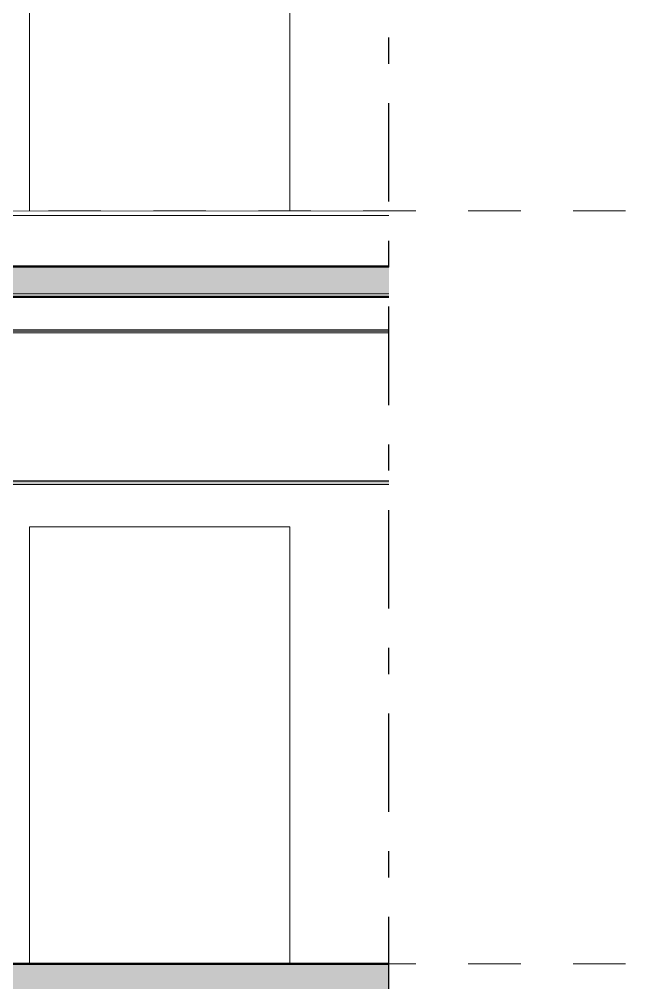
# Model space of a CAD drawing. Header units: millimetres. Extents: x -48147 to 1468943, y -496296 to 18123.
# Drawn here: x 1423319 to 1426727, y -491396 to -486216 of the extents above; entities that cross this region are included whole.
import ezdxf
from ezdxf.enums import TextEntityAlignment as Align

# ---------------------------------------------------------------- set-up
doc = ezdxf.new("R2010")
doc.units = ezdxf.units.MM
doc.header["$MEASUREMENT"] = 0
for name, pattern in [('Dashed', [2822.222233, 1411.111116, -1411.111116]), ('Double Dashed', [1093.611073, 529.166651, -211.666656, 141.111112, -211.666656]), ('Wipeout_Contour', [1000, 0, -1000])]:
    doc.linetypes.add(name, pattern=pattern)
for name, color, linetype, lineweight, true_color in [('0_Pen_No__105', 7, 'Continuous', 15, 0xa6a6a6), ('A-230-M_FLOOR.IFC Import_Pen_No__109', 7, 'Continuous', 15, 0xa6a6a6), ('A-230-M_FLOOR.IFC Import_Pen_No__29', 7, 'Continuous', 50, 0x2a2a2a), ('New_A-15-MG_Structural_Grid_Phase_2_Pen_No__222', 7, 'Continuous', 13, 0x65af33), ('New_A-20-M_Ceiling_Pen_No__107', 7, 'Continuous', 15, 0xa6a6a6), ('New_A-20-M_Ceiling_Pen_No__29', 7, 'Continuous', 50, 0x2a2a2a), ('New_A-25-M_Wall_Int_Pen_No__107', 7, 'Continuous', 15, 0xa6a6a6), ('New_ArchiCAD Doors_Pen_No__43', 7, 'Continuous', 30, 0x444444), ('New_ArchiCAD Doors_Pen_No__63', 7, 'Continuous', 20, 0x606060)]:
    doc.layers.add(name, color=color, linetype=linetype, lineweight=lineweight, true_color=true_color)
for name, color, linetype in [('A-230-M_FLOOR.IFC Import', 7, 'Continuous'), ('A-25-M_Wall_Int', 7, 'Continuous'), ('A-95-P_Drawing', 7, 'Continuous'), ('New_A-15-MG_Structural_Grid_Phase_2', 7, 'Continuous'), ('New_A-20-M_Ceiling', 7, 'Continuous'), ('New_A-20-M_Floor_Slab', 7, 'Continuous'), ('New_A-25-M_Wall_Int', 7, 'Continuous'), ('New_A-80-M_Lift', 7, 'Continuous'), ('New_ArchiCAD Doors', 7, 'Continuous'), ('S-280-M_STRUCT_FRAME.IFC Import', 7, 'Continuous')]:
    doc.layers.add(name, color=color, linetype=linetype)
for name, color, linetype, lineweight in [('A-95-P_Drawing_Pen_No__194', 7, 'Continuous', 25), ('New_A-20-M_Floor_Slab_Pen_No__4', 7, 'Continuous', 20), ('New_A-25-M_Wall_Int_Pen_No__1', 7, 'Continuous', 13), ('New_A-25-M_Wall_Int_Pen_No__87', 8, 'Continuous', 20), ('New_A-80-M_Lift_Pen_No__87', 8, 'Continuous', 20), ('New_ArchiCAD Doors_Pen_No__87', 8, 'Continuous', 20), ('S-280-M_STRUCT_FRAME.IFC Import_Pen_No__1', 7, 'Continuous', 13), ('S-280-M_STRUCT_FRAME.IFC Import_Pen_No__160', 5, 'Continuous', 200), ('S-280-M_STRUCT_FRAME.IFC Import_Pen_No__90', 8, 'Continuous', 20)]:
    doc.layers.add(name, color=color, linetype=linetype, lineweight=lineweight)
doc.styles.add('GENERATED_STYLE_2', font='')
doc.styles.get('GENERATED_STYLE_2').set_extended_font_data('Swis721 BT')
pattern_1 = [(0, (1411454.5, -491295.5), (0, 779.423), [48.75, -401.25]), (0, (1411679.5, -490905.8), (0, 779.423), [48.75, -401.25]), (60, (1411454.5, -491295.5), (-675, 389.71), [48.75, -401.25]), (60, (1411904.5, -491295.5), (-675, 389.71), [48.75, -401.25]), (120, (1411503.2, -491295.5), (675, 389.71), [48.75, -401.25]), (120, (1411953.2, -491295.5), (675, 389.71), [48.75, -401.25]), (0, (1411454.48, -491220.52), (0, 150), [0, -150, 0, -225]), (45, (1411529.48, -491220.52), (-106.066, 106.066), [0, -112.5, 0, -187.5])]

# ---------------------------------------------------------------- blocks, each defined once
blk = doc.blocks.new('Section Elem_48_1', base_point=(1411454.5, -491295.5))
at = {"color": 254, "linetype": 'Wipeout_Contour', "lineweight": 0, "ltscale": 6029705.829177679}
blk.add_wipeout([(1421181.9, -487245.5), (1421181.9, -487270.5), (1431824.4, -487270.5), (1431824.4, -487245.5)], dxfattribs=at).dxf.layer = 'New_A-20-M_Floor_Slab'
at = {"color": 254, "linetype": 'Wipeout_Contour', "lineweight": 0, "ltscale": 6029899.823401556}
blk.add_wipeout([(1421181.9, -487270.5), (1421181.9, -487545.5), (1431824.4, -487545.5), (1431824.4, -487270.5)], dxfattribs=at).dxf.layer = 'New_A-20-M_Floor_Slab'
at = {"layer": 'New_A-20-M_Floor_Slab_Pen_No__4', "linetype": 'Continuous'}
for p, q in [((1426966.9, -487245.5), (1421181.9, -487245.5)), ((1431824.4, -487270.5), (1421181.9, -487270.5))]:
    blk.add_line(p, q, dxfattribs=at)
blk = doc.blocks.new('Section Elem_112_1', base_point=(1411454.5, -491295.5))
at = {"color": 254, "linetype": 'Wipeout_Contour', "lineweight": 0, "ltscale": 10548455.41241784}
blk.add_wipeout([(1425644.6, -484670.5), (1425644.6, -487245.5), (1426950.9, -487245.5), (1426950.9, -484853.5), (1426950.9, -484787.5), (1426966.9, -484787.5), (1426966.9, -484670.5)], dxfattribs=at).dxf.layer = 'New_A-25-M_Wall_Int'
at = {"layer": 'New_A-25-M_Wall_Int_Pen_No__87', "linetype": 'Continuous'}
blk.add_line((1425644.6, -484670.5), (1425644.6, -487245.5), dxfattribs=at)
blk = doc.blocks.new('Section Elem_198_1', base_point=(1411454.5, -491295.5))
at = {"color": 254, "linetype": 'Wipeout_Contour', "lineweight": 0, "ltscale": 6018975.751144398}
blk.add_wipeout([(1423374.6, -484895.5), (1423374.6, -487245.5), (1424774.6, -487245.5), (1424774.6, -484895.5)], dxfattribs=at).dxf.layer = 'New_A-80-M_Lift'
at = {"color": 254, "linetype": 'Wipeout_Contour', "lineweight": 0, "ltscale": 6024228.270030469}
blk.add_wipeout([(1424774.6, -488945.5), (1423374.6, -488945.5), (1423374.6, -491295.5), (1424774.6, -491295.5)], dxfattribs=at).dxf.layer = 'New_A-80-M_Lift'
blk = doc.blocks.new('Section Elem_216_1', base_point=(1411454.5, -491295.5))
at = {"color": 254, "linetype": 'Wipeout_Contour', "lineweight": 0, "ltscale": 87536902.00962508}
blk.add_wipeout([(1425838.7, -487695.5), (1425799.6, -487695.5), (1425799.6, -488837.5), (1425815.6, -488837.5), (1425815.6, -491295.5), (1431754.6, -491295.5), (1431754.6, -488720.5), (1425871.6, -488720.5), (1425871.6, -488695.5), (1431754.6, -488695.5), (1431754.6, -487999.9), (1431700.9, -487999.9), (1431700.9, -487989.2), (1431750.1, -487989.2), (1431754.6, -487987.4), (1431754.6, -487708.1), (1431750.1, -487706.2), (1431700.9, -487706.2), (1431700.9, -487695.5), (1429047.2, -487695.5), (1429047.2, -487706.2), (1428998, -487706.2), (1428991.7, -487708.8), (1428989.1, -487715.1), (1428989.1, -487980.3), (1428991.7, -487986.6), (1428998, -487989.2), (1429047.2, -487989.2), (1429047.2, -487999.9), (1428923.8, -487999.9), (1428923.8, -487989.2), (1428973.1, -487989.2), (1428979.4, -487986.6), (1428982, -487980.3), (1428982, -487715.1), (1428979.4, -487708.8), (1428973.1, -487706.2), (1428923.8, -487706.2), (1428923.8, -487695.5), (1425962.1, -487695.5), (1425962.1, -487706.2), (1425912.9, -487706.2), (1425906.6, -487708.8), (1425904, -487715.1), (1425904, -487980.3), (1425906.6, -487986.6), (1425912.9, -487989.2), (1425962.1, -487989.2), (1425962.1, -487999.9), (1425838.7, -487999.9), (1425838.7, -487989.2), (1425888, -487989.2), (1425894.3, -487986.6), (1425896.9, -487980.3), (1425896.9, -487715.1), (1425894.3, -487708.8), (1425888, -487706.2), (1425838.7, -487706.2)], dxfattribs=at).dxf.layer = 'New_A-25-M_Wall_Int'
blk = doc.blocks.new('Section Elem_406_1', base_point=(1411454.5, -491295.5))
at = {"layer": 'New_A-20-M_Ceiling_Pen_No__107', "linetype": 'Continuous'}
blk.add_hatch(color=256, dxfattribs=at).paths.add_polyline_path([(1431920.4, -488695.5), (1425871.6, -488695.5), (1425871.6, -488720.5), (1431920.4, -488720.5)])
at = {"layer": 'New_A-20-M_Ceiling_Pen_No__29', "linetype": 'Continuous'}
for p, q in [((1425871.6, -488695.5), (1425871.6, -488720.5)), ((1431920.4, -488695.5), (1425871.6, -488695.5)), ((1431920.4, -488720.5), (1425871.6, -488720.5))]:
    blk.add_line(p, q, dxfattribs=at)
blk = doc.blocks.new('Section Elem_408_1', base_point=(1411454.5, -491295.5))
at = {"layer": 'New_A-20-M_Ceiling_Pen_No__107', "linetype": 'Continuous'}
blk.add_hatch(color=256, dxfattribs=at).paths.add_polyline_path([(1420656.9, -488695.5), (1420656.9, -488720.5), (1425629.9, -488720.5), (1425629.9, -488695.5)])
at = {"layer": 'New_A-20-M_Ceiling_Pen_No__29', "linetype": 'Continuous'}
for p, q in [((1425629.6, -488695.5), (1420656.9, -488695.5)), ((1425629.9, -488695.5), (1425629.6, -488695.5)), ((1425629.9, -488695.5), (1425629.9, -488720.5)), ((1425629.6, -488720.5), (1420656.9, -488720.5)), ((1425629.9, -488720.5), (1425629.6, -488720.5))]:
    blk.add_line(p, q, dxfattribs=at)
blk = doc.blocks.new('Section Elem_474_1', base_point=(1411454.5, -491295.5))
at = {"color": 254, "linetype": 'Wipeout_Contour', "lineweight": 0, "ltscale": 6028346.96659268}
blk.add_wipeout([(1425619.6, -488720.5), (1425619.6, -488837.5), (1425629.6, -488837.5), (1425629.6, -488720.5)], dxfattribs=at).dxf.layer = 'New_A-25-M_Wall_Int'
at = {"color": 254, "linetype": 'Wipeout_Contour', "lineweight": 0, "ltscale": 6027724.598309807}
blk.add_wipeout([(1425619.6, -488695.5), (1425629.6, -488695.5), (1425629.6, -487902.3), (1425619.6, -487902.3)], dxfattribs=at).dxf.layer = 'New_A-25-M_Wall_Int'
blk = doc.blocks.new('Section Elem_504_1', base_point=(1411454.5, -491295.5))
at = {"color": 254, "linetype": 'Wipeout_Contour', "lineweight": 0, "ltscale": 6030052.442670944}
blk.add_wipeout([(1425629.6, -488903.5), (1425613.6, -488903.5), (1425613.6, -491295.5), (1425629.6, -491295.5)], dxfattribs=at).dxf.layer = 'New_ArchiCAD Doors'
at = {"color": 254, "linetype": 'Wipeout_Contour', "lineweight": 0, "ltscale": 6030756.031813234}
blk.add_wipeout([(1425799.6, -488903.5), (1425799.6, -491295.5), (1425815.6, -491295.5), (1425815.6, -488903.5)], dxfattribs=at).dxf.layer = 'New_ArchiCAD Doors'
at = {"color": 254, "linetype": 'Wipeout_Contour', "lineweight": 0, "ltscale": 6029158.099459532}
blk.add_wipeout([(1425799.6, -488837.5), (1425799.6, -488903.5), (1425815.6, -488903.5), (1425815.6, -488837.5)], dxfattribs=at).dxf.layer = 'New_ArchiCAD Doors'
at = {"color": 254, "linetype": 'Wipeout_Contour', "lineweight": 0, "ltscale": 6030306.644074287}
blk.add_wipeout([(1425745.6, -488910.5), (1425629.6, -488910.5), (1425629.6, -491295.5), (1425745.6, -491295.5)], dxfattribs=at).dxf.layer = 'New_ArchiCAD Doors'
at = {"color": 254, "linetype": 'Wipeout_Contour', "lineweight": 0, "ltscale": 6028454.323867124}
blk.add_wipeout([(1425629.6, -488837.5), (1425613.6, -488837.5), (1425613.6, -488903.5), (1425629.6, -488903.5)], dxfattribs=at).dxf.layer = 'New_ArchiCAD Doors'
at = {"color": 254, "linetype": 'Wipeout_Contour', "lineweight": 0, "ltscale": 6030744.290052713}
blk.add_wipeout([(1425799.6, -489390.5), (1425745.6, -489390.5), (1425745.6, -490995.5), (1425799.6, -490995.5)], dxfattribs=at).dxf.layer = 'New_ArchiCAD Doors'
at = {"layer": 'New_ArchiCAD Doors_Pen_No__63', "linetype": 'Continuous'}
for p, q in [((1425745.5, -489494.3), (1425745.5, -489555.8)), ((1425799.7, -489494.3), (1425799.7, -489555.8)), ((1425745.5, -489594.3), (1425745.5, -489655.8)), ((1425799.7, -489594.3), (1425799.7, -489655.8)), ((1425745.5, -489694.3), (1425745.5, -489755.8)), ((1425799.7, -489694.3), (1425799.7, -489755.8)), ((1425745.5, -489794.2), (1425745.5, -489855.7)), ((1425799.7, -489794.2), (1425799.7, -489855.7)), ((1425745.5, -489894.2), (1425745.5, -489955.7)), ((1425799.7, -489894.2), (1425799.7, -489955.7)), ((1425745.5, -489994.2), (1425745.5, -490033.5)), ((1425745.5, -490033.5), (1425745.5, -490075.8)), ((1425799.7, -489994.2), (1425799.7, -490033.5)), ((1425799.7, -490033.5), (1425799.7, -490084.2)), ((1425745.5, -490156.5), (1425745.5, -490114.2)), ((1425799.7, -490156.5), (1425799.7, -490105.8)), ((1425745.5, -490195.9), (1425745.5, -490156.5)), ((1425799.7, -490195.9), (1425799.7, -490156.5)), ((1425745.5, -490295.8), (1425745.5, -490234.3)), ((1425799.7, -490295.8), (1425799.7, -490234.3)), ((1425745.5, -490395.8), (1425745.5, -490334.3)), ((1425799.7, -490395.8), (1425799.7, -490334.3)), ((1425745.5, -490495.8), (1425745.5, -490434.3)), ((1425799.7, -490495.8), (1425799.7, -490434.3)), ((1425745.5, -490595.7), (1425745.5, -490534.2)), ((1425799.7, -490595.7), (1425799.7, -490534.2)), ((1425745.5, -490695.7), (1425745.5, -490634.2)), ((1425799.7, -490695.7), (1425799.7, -490634.2)), ((1425745.5, -490795.7), (1425745.5, -490734.2)), ((1425799.7, -490795.7), (1425799.7, -490734.2)), ((1425745.5, -490895.6), (1425745.5, -490834.1)), ((1425799.7, -490895.6), (1425799.7, -490834.1))]:
    blk.add_line(p, q, dxfattribs=at)
at = {"color": 254, "linetype": 'Wipeout_Contour', "lineweight": 0, "ltscale": 9043287.911899792}
blk.add_wipeout([(1425799.6, -488837.5), (1425629.6, -488837.5), (1425629.6, -488910.5), (1425745.6, -488910.5), (1425745.6, -488894.5), (1425799.6, -488894.5)], dxfattribs=at).dxf.layer = 'New_ArchiCAD Doors'
at = {"color": 254, "linetype": 'Wipeout_Contour', "lineweight": 0, "ltscale": 6031983.371578175}
blk.add_wipeout([(1425799.6, -491295.5), (1425799.6, -490995.5), (1425745.6, -490995.5), (1425745.6, -491295.5)], dxfattribs=at).dxf.layer = 'New_ArchiCAD Doors'
at = {"layer": 'New_ArchiCAD Doors_Pen_No__43', "linetype": 'Continuous'}
for p, q in [((1425613.6, -488837.5), (1425613.6, -488903.5)), ((1425629.6, -488837.5), (1425613.6, -488837.5)), ((1425815.6, -488837.5), (1425799.6, -488837.5)), ((1425629.6, -488903.5), (1425613.6, -488903.5)), ((1425629.6, -488903.5), (1425629.6, -488910.5))]:
    blk.add_line(p, q, dxfattribs=at)
at = {"layer": 'New_ArchiCAD Doors_Pen_No__43', "linetype": 'Continuous', "flags": 128}
blk.add_lwpolyline([(1425799.6, -488837.5), (1425784.6, -488837.5), (1425644.6, -488837.5), (1425629.6, -488837.5)], dxfattribs=at)
at = {"layer": 'New_ArchiCAD Doors_Pen_No__63', "linetype": 'Continuous'}
for p, q in [((1425613.6, -491295.5), (1425613.6, -488903.5)), ((1425629.6, -491295.5), (1425629.6, -488910.5)), ((1425745.5, -490995.6), (1425745.5, -490934.1)), ((1425799.7, -490995.6), (1425799.7, -490934.1)), ((1425745.5, -491095.6), (1425745.5, -491034.1)), ((1425799.7, -491095.6), (1425799.7, -491034.1)), ((1425745.5, -491134.2), (1425745.5, -491134)), ((1425799.7, -491134.2), (1425799.7, -491134))]:
    blk.add_line(p, q, dxfattribs=at)
at = {"color": 254, "linetype": 'Wipeout_Contour', "lineweight": 0, "ltscale": 6029378.714527771}
blk.add_wipeout([(1425799.6, -489390.5), (1425799.6, -488894.5), (1425745.6, -488894.5), (1425745.6, -489390.5)], dxfattribs=at).dxf.layer = 'New_ArchiCAD Doors'
at = {"layer": 'New_ArchiCAD Doors_Pen_No__43', "linetype": 'Continuous'}
for p, q in [((1425815.6, -488837.5), (1425815.6, -488903.5)), ((1425745.6, -488894.5), (1425745.6, -488910.5)), ((1425799.6, -488894.5), (1425745.6, -488894.5)), ((1425799.6, -488894.5), (1425799.6, -488903.5)), ((1425815.6, -488903.5), (1425799.6, -488903.5)), ((1425745.6, -488910.5), (1425629.6, -488910.5))]:
    blk.add_line(p, q, dxfattribs=at)
at = {"layer": 'New_ArchiCAD Doors_Pen_No__63', "linetype": 'Continuous'}
for p, q in [((1425815.6, -491295.5), (1425815.6, -488903.5)), ((1425745.5, -489055.8), (1425745.5, -489056)), ((1425799.7, -489055.8), (1425799.7, -489056)), ((1425745.5, -489094.5), (1425745.5, -489156)), ((1425799.7, -489094.5), (1425799.7, -489156)), ((1425745.5, -489194.4), (1425745.5, -489255.9)), ((1425799.7, -489194.4), (1425799.7, -489255.9)), ((1425745.5, -489294.4), (1425745.5, -489355.9)), ((1425799.7, -489294.4), (1425799.7, -489355.9)), ((1425745.5, -489394.4), (1425745.5, -489455.9)), ((1425799.7, -489394.4), (1425799.7, -489455.9))]:
    blk.add_line(p, q, dxfattribs=at)
at = {"layer": 'New_ArchiCAD Doors_Pen_No__63', "linetype": 'Continuous', "flags": 128}
for points in [[(1425799.6, -488903.5), (1425799.6, -489390.5), (1425799.6, -490995.5), (1425799.6, -491295.5)], [(1425745.6, -488910.5), (1425745.6, -489390.5), (1425745.6, -490995.5), (1425745.6, -491295.5)]]:
    blk.add_lwpolyline(points, dxfattribs=at)
blk = doc.blocks.new('Section Elem_505_1', base_point=(1411454.5, -491295.5))
at = {"color": 254, "linetype": 'Wipeout_Contour', "lineweight": 0, "ltscale": 12056006.83774842}
blk.add_wipeout([(1425644.6, -487695.5), (1425629.6, -487695.5), (1425629.6, -488695.5), (1425629.9, -488695.5), (1425629.9, -488720.5), (1425629.6, -488720.5), (1425629.6, -488837.5), (1425644.6, -488837.5)], dxfattribs=at).dxf.layer = 'New_A-25-M_Wall_Int'
at = {"layer": 'New_A-25-M_Wall_Int_Pen_No__107', "linetype": 'Continuous'}
h = blk.add_hatch(dxfattribs=at)
h.set_pattern_fill('Plaster_0001', color=256, style=0, pattern_type=2)
h.set_pattern_definition([(270, (1411454.48, -491295.52), (173.205, 0), [0, -100]), (270, (1411541.08, -491345.52), (173.205, 0), [0, -100])])
h.paths.add_polyline_path([(1425644.6, -487695.5), (1425629.6, -487695.5), (1425629.6, -488695.5), (1425629.9, -488695.5), (1425629.9, -488720.5), (1425629.6, -488720.5), (1425629.6, -488837.5), (1425644.6, -488837.5)])
at = {"color": 254, "linetype": 'Wipeout_Contour', "lineweight": 0, "ltscale": 6028023.385443589}
blk.add_wipeout([(1425784.6, -487695.5), (1425644.6, -487695.5), (1425644.6, -488837.5), (1425784.6, -488837.5)], dxfattribs=at).dxf.layer = 'New_A-25-M_Wall_Int'
at = {"layer": 'New_A-25-M_Wall_Int_Pen_No__107', "linetype": 'Continuous'}
h = blk.add_hatch(dxfattribs=at)
h.set_pattern_fill('Concrete_Block_0001', color=256, style=0, pattern_type=2)
h.set_pattern_definition([(45, (1411454.48, -491295.52), (-91.9239, 91.9239), []), (135, (1411454.48, -491295.52), (91.9239, 91.9239), [])])
h.paths.add_polyline_path([(1425784.6, -487695.5), (1425644.6, -487695.5), (1425644.6, -488837.5), (1425784.6, -488837.5)])
at = {"layer": 'New_A-25-M_Wall_Int_Pen_No__1', "linetype": 'Continuous'}
for p, q in [((1425629.6, -487695.5), (1425629.6, -488695.5)), ((1425644.6, -487695.5), (1425644.6, -488837.5)), ((1425629.6, -488720.5), (1425629.6, -488837.5))]:
    blk.add_line(p, q, dxfattribs=at)
at = {"color": 254, "linetype": 'Wipeout_Contour', "lineweight": 0, "ltscale": 6028316.663496391}
blk.add_wipeout([(1425799.6, -488837.5), (1425799.6, -487695.5), (1425784.6, -487695.5), (1425784.6, -488837.5)], dxfattribs=at).dxf.layer = 'New_A-25-M_Wall_Int'
at = {"layer": 'New_A-25-M_Wall_Int_Pen_No__107', "linetype": 'Continuous'}
h = blk.add_hatch(dxfattribs=at)
h.set_pattern_fill('Plaster_0001', color=256, style=0, pattern_type=2)
h.set_pattern_definition([(270, (1411454.48, -491295.52), (173.205, 0), [0, -100]), (270, (1411541.08, -491345.52), (173.205, 0), [0, -100])])
h.paths.add_polyline_path([(1425799.6, -488837.5), (1425799.6, -487695.5), (1425784.6, -487695.5), (1425784.6, -488837.5)])
at = {"layer": 'New_A-25-M_Wall_Int_Pen_No__1', "linetype": 'Continuous'}
for p, q in [((1425784.6, -487695.5), (1425784.6, -488837.5)), ((1425799.6, -487695.5), (1425799.6, -488837.5))]:
    blk.add_line(p, q, dxfattribs=at)
blk = doc.blocks.new('Section Elem_510_1', base_point=(1411454.5, -491295.5))
at = {"color": 254, "linetype": 'Wipeout_Contour', "lineweight": 0, "ltscale": 6024727.154964691}
blk.add_wipeout([(1425619.6, -487245.5), (1425644.6, -487245.5), (1425644.6, -484670.5), (1425619.6, -484670.5)], dxfattribs=at).dxf.layer = 'A-25-M_Wall_Int'
at = {"color": 254, "linetype": 'Wipeout_Contour', "lineweight": 0, "ltscale": 6022523.133159164}
blk.add_wipeout([(1425619.6, -484645.5), (1425644.6, -484645.5), (1425644.6, -483852.3), (1425619.6, -483852.3)], dxfattribs=at).dxf.layer = 'A-25-M_Wall_Int'
blk = doc.blocks.new('Section Elem_525_1', base_point=(1411454.5, -491295.5))
at = {"color": 254, "linetype": 'Wipeout_Contour', "lineweight": 0, "ltscale": 12038677.75170034}
blk.add_wipeout([(1422989.6, -484670.5), (1422989.6, -487245.5), (1423374.6, -487245.5), (1423374.6, -484895.5), (1424774.6, -484895.5), (1424774.6, -487245.5), (1425619.6, -487245.5), (1425619.6, -484670.5)], dxfattribs=at).dxf.layer = 'New_A-80-M_Lift'
at = {"color": 254, "linetype": 'Wipeout_Contour', "lineweight": 0, "ltscale": 16570486.44152976}
blk.add_wipeout([(1425619.6, -488720.5), (1422989.6, -488720.5), (1422989.6, -491295.5), (1423374.6, -491295.5), (1423374.6, -488945.5), (1424774.6, -488945.5), (1424774.6, -491295.5), (1425613.6, -491295.5), (1425613.6, -488903.5), (1425613.6, -488837.5), (1425619.6, -488837.5)], dxfattribs=at).dxf.layer = 'New_A-80-M_Lift'
at = {"layer": 'New_A-80-M_Lift_Pen_No__87', "linetype": 'Continuous'}
blk.add_line((1425619.6, -487245.5), (1425619.6, -484670.5), dxfattribs=at)
at = {"color": 254, "linetype": 'Wipeout_Contour', "lineweight": 0, "ltscale": 10535535.28378314}
blk.add_wipeout([(1422989.6, -487695.5), (1422989.6, -488695.5), (1425619.6, -488695.5), (1425619.6, -487902.3), (1423015.3, -487902.3), (1423015.3, -487705.1), (1423015.3, -487695.5)], dxfattribs=at).dxf.layer = 'New_A-80-M_Lift'
at = {"layer": 'New_A-80-M_Lift_Pen_No__87', "linetype": 'Continuous'}
for p, q in [((1425619.6, -488695.5), (1425619.6, -487902.3)), ((1425619.6, -488837.5), (1425619.6, -488720.5))]:
    blk.add_line(p, q, dxfattribs=at)
blk = doc.blocks.new('Section Elem_528_1', base_point=(1411454.5, -491295.5))
at = {"layer": 'New_ArchiCAD Doors_Pen_No__87', "linetype": 'Continuous'}
for p, q in [((1423374.6, -484895.5), (1424774.6, -484895.5)), ((1423374.6, -487245.5), (1423374.6, -484895.5)), ((1424774.6, -484895.5), (1424774.6, -487245.5))]:
    blk.add_line(p, q, dxfattribs=at)
blk = doc.blocks.new('Section Elem_529_1', base_point=(1411454.5, -491295.5))
at = {"layer": 'New_ArchiCAD Doors_Pen_No__87', "linetype": 'Continuous'}
for p, q in [((1423374.6, -488945.5), (1423374.6, -491295.5)), ((1424774.6, -488945.5), (1423374.6, -488945.5)), ((1424774.6, -491295.5), (1424774.6, -488945.5))]:
    blk.add_line(p, q, dxfattribs=at)
blk = doc.blocks.new('Section Elem_666_1', base_point=(1411454.5, -491295.5))
at = {"layer": 'S-280-M_STRUCT_FRAME.IFC Import_Pen_No__160', "linetype": 'Continuous', "lineweight": 0, "true_color": 0x00007f}
blk.add_hatch(color=176, dxfattribs=at).paths.add_polyline_path([(1425838.7, -487999.9), (1425962.1, -487999.9), (1425962.1, -487989.2), (1425912.9, -487989.2), (1425906.6, -487986.6), (1425904, -487980.3), (1425904, -487715.1), (1425906.6, -487708.8), (1425912.9, -487706.2), (1425962.1, -487706.2), (1425962.1, -487695.5), (1425838.7, -487695.5), (1425838.7, -487706.2), (1425888, -487706.2), (1425894.3, -487708.8), (1425896.9, -487715.1), (1425896.9, -487980.3), (1425894.3, -487986.6), (1425888, -487989.2), (1425838.7, -487989.2)])
at = {"layer": 'S-280-M_STRUCT_FRAME.IFC Import_Pen_No__1', "linetype": 'Continuous'}
for p, q in [((1425838.7, -487695.5), (1425838.7, -487706.2)), ((1425962.1, -487695.5), (1425962.1, -487706.2)), ((1425838.7, -487989.2), (1425838.7, -487999.9)), ((1425962.1, -487999.9), (1425838.7, -487999.9)), ((1425962.1, -487989.2), (1425962.1, -487999.9))]:
    blk.add_line(p, q, dxfattribs=at)
at = {"layer": 'S-280-M_STRUCT_FRAME.IFC Import_Pen_No__1', "linetype": 'Continuous', "flags": 128}
for points in [[(1425894.3, -487708.8), (1425888, -487706.2), (1425838.7, -487706.2)], [(1425894.3, -487708.8), (1425896.9, -487715.1), (1425896.9, -487980.3), (1425894.3, -487986.6)], [(1425906.6, -487708.8), (1425904, -487715.1), (1425904, -487980.3), (1425906.6, -487986.6)], [(1425962.1, -487706.2), (1425912.9, -487706.2), (1425906.6, -487708.8)], [(1425894.3, -487986.6), (1425888, -487989.2), (1425838.7, -487989.2)], [(1425906.6, -487986.6), (1425912.9, -487989.2), (1425962.1, -487989.2)]]:
    blk.add_lwpolyline(points, dxfattribs=at)
blk = doc.blocks.new('Section Elem_678_1', base_point=(1411454.5, -491295.5))
at = {"color": 254, "linetype": 'Wipeout_Contour', "lineweight": 0, "ltscale": 6030319.258679629}
blk.add_wipeout([(1431900.6, -487695.5), (1431900.6, -487545.5), (1421182.1, -487545.5), (1421182.1, -487695.5)], dxfattribs=at).dxf.layer = 'A-230-M_FLOOR.IFC Import'
at = {"layer": 'A-230-M_FLOOR.IFC Import_Pen_No__109', "linetype": 'Continuous'}
h = blk.add_hatch(dxfattribs=at)
h.set_pattern_fill('Lightweight_Concrete_0001', color=256, style=0, pattern_type=2)
h.set_pattern_definition(pattern_1)
h.paths.add_polyline_path([(1431900.6, -487695.5), (1431900.6, -487545.5), (1421182.1, -487545.5), (1421182.1, -487695.5)])
at = {"layer": 'A-230-M_FLOOR.IFC Import_Pen_No__29', "linetype": 'Continuous'}
for p, q in [((1431824.4, -487545.5), (1421182.1, -487545.5)), ((1425629.6, -487695.5), (1422964.8, -487695.5)), ((1425838.7, -487695.5), (1425799.6, -487695.5)), ((1425962.1, -487695.5), (1425838.7, -487695.5)), ((1428923.8, -487695.5), (1425962.1, -487695.5))]:
    blk.add_line(p, q, dxfattribs=at)
at = {"layer": 'A-230-M_FLOOR.IFC Import_Pen_No__29', "linetype": 'Continuous', "flags": 128}
blk.add_lwpolyline([(1425799.6, -487695.5), (1425784.6, -487695.5), (1425644.6, -487695.5), (1425629.6, -487695.5)], dxfattribs=at)
blk = doc.blocks.new('Section Elem_680_1', base_point=(1411454.5, -491295.5))
at = {"color": 254, "linetype": 'Wipeout_Contour', "lineweight": 0, "ltscale": 6022276.74140564}
blk.add_wipeout([(1423015.3, -487902.3), (1425629.6, -487902.3), (1425629.6, -487892.7), (1423015.3, -487892.7)], dxfattribs=at).dxf.layer = 'S-280-M_STRUCT_FRAME.IFC Import'
at = {"color": 254, "linetype": 'Wipeout_Contour', "lineweight": 0, "ltscale": 6022269.075785946}
blk.add_wipeout([(1423015.3, -487890.5), (1423015.3, -487892.7), (1425629.6, -487892.7), (1425629.6, -487890.5)], dxfattribs=at).dxf.layer = 'S-280-M_STRUCT_FRAME.IFC Import'
at = {"color": 254, "linetype": 'Wipeout_Contour', "lineweight": 0, "ltscale": 6022264.150038898}
blk.add_wipeout([(1423015.3, -487890.5), (1425629.6, -487890.5), (1425629.6, -487885.1), (1423015.3, -487885.1)], dxfattribs=at).dxf.layer = 'S-280-M_STRUCT_FRAME.IFC Import'
at = {"color": 254, "linetype": 'Wipeout_Contour', "lineweight": 0, "ltscale": 6022148.950737949}
blk.add_wipeout([(1423015.3, -487885.1), (1425629.6, -487885.1), (1425629.6, -487712.7), (1423015.3, -487712.7)], dxfattribs=at).dxf.layer = 'S-280-M_STRUCT_FRAME.IFC Import'
at = {"layer": 'S-280-M_STRUCT_FRAME.IFC Import_Pen_No__90', "linetype": 'Continuous'}
for p, q in [((1423015.3, -487885.1), (1423015.3, -487890.5)), ((1423015.3, -487885.1), (1425629.6, -487885.1)), ((1423015.3, -487890.5), (1423015.3, -487892.7)), ((1423015.3, -487892.7), (1423015.3, -487902.3)), ((1423015.3, -487892.7), (1425629.6, -487892.7)), ((1423015.3, -487902.3), (1425629.6, -487902.3))]:
    blk.add_line(p, q, dxfattribs=at)
at = {"color": 254, "linetype": 'Wipeout_Contour', "lineweight": 0, "ltscale": 6022033.752504886}
blk.add_wipeout([(1423015.3, -487712.7), (1425629.6, -487712.7), (1425629.6, -487707.3), (1423015.3, -487707.3)], dxfattribs=at).dxf.layer = 'S-280-M_STRUCT_FRAME.IFC Import'
at = {"color": 254, "linetype": 'Wipeout_Contour', "lineweight": 0, "ltscale": 6022028.828527281}
blk.add_wipeout([(1423015.3, -487707.3), (1425629.6, -487707.3), (1425629.6, -487705.1), (1423015.3, -487705.1)], dxfattribs=at).dxf.layer = 'S-280-M_STRUCT_FRAME.IFC Import'
at = {"color": 254, "linetype": 'Wipeout_Contour', "lineweight": 0, "ltscale": 6022021.167492735}
blk.add_wipeout([(1423015.3, -487705.1), (1425629.6, -487705.1), (1425629.6, -487695.5), (1423015.3, -487695.5)], dxfattribs=at).dxf.layer = 'S-280-M_STRUCT_FRAME.IFC Import'
at = {"layer": 'S-280-M_STRUCT_FRAME.IFC Import_Pen_No__90', "linetype": 'Continuous'}
for p, q in [((1423015.3, -487695.5), (1423015.3, -487705.1)), ((1423015.3, -487705.1), (1423015.3, -487707.3)), ((1423015.3, -487705.1), (1425629.6, -487705.1)), ((1423015.3, -487707.3), (1423015.3, -487712.7)), ((1423015.3, -487712.7), (1423015.3, -487885.1)), ((1423015.3, -487712.7), (1425629.6, -487712.7))]:
    blk.add_line(p, q, dxfattribs=at)
blk = doc.blocks.new('Section Elem_704_1', base_point=(1411454.5, -491295.5))
at = {"color": 254, "linetype": 'Wipeout_Contour', "lineweight": 0, "ltscale": 6016669.249559595}
blk.add_wipeout([(1431681.6, -491545.5), (1431681.6, -491295.5), (1411566.1, -491295.5), (1411566.1, -491545.5)], dxfattribs=at).dxf.layer = 'A-230-M_FLOOR.IFC Import'
at = {"layer": 'A-230-M_FLOOR.IFC Import_Pen_No__109', "linetype": 'Continuous'}
h = blk.add_hatch(dxfattribs=at)
h.set_pattern_fill('Lightweight_Concrete_0001', color=256, style=0, pattern_type=2)
h.set_pattern_definition(pattern_1)
h.paths.add_polyline_path([(1431681.6, -491545.5), (1431681.6, -491295.5), (1411566.1, -491295.5), (1411566.1, -491545.5)])
at = {"layer": 'A-230-M_FLOOR.IFC Import_Pen_No__29', "linetype": 'Continuous'}
for p, q in [((1425745.6, -491295.5), (1420891.9, -491295.5)), ((1425799.6, -491295.5), (1425745.6, -491295.5)), ((1431459.6, -491295.5), (1425799.6, -491295.5))]:
    blk.add_line(p, q, dxfattribs=at)
blk = doc.blocks.new('Standard grid marker[4]_1', base_point=(1425900.3, -469890.9))
at = {"layer": 'New_A-15-MG_Structural_Grid_Phase_2_Pen_No__222', "linetype": 'Double Dashed'}
blk.add_line((1425900.3, -470890.9), (1425900.3, -494295.5), dxfattribs=at)
at = {"layer": 'New_A-15-MG_Structural_Grid_Phase_2_Pen_No__222', "style": 'GENERATED_STYLE_2'}
for tag, p in [('AC_MarkerText_1_0', (1425900.3, -469349.7)), ('AC_MarkerText_1_1', (1425900.3, -495754.3))]:
    blk.add_attdef(tag, text='', height=350, rotation=360, dxfattribs=at).set_placement(p, align=Align.MIDDLE_CENTER)
blk = doc.blocks.new('S-34 Building Section_STORY_MARKER', base_point=(1411454.5, -491295.5))
at = {"layer": '0_Pen_No__105', "linetype": 'Dashed', "ltscale": 0.2}
for p, q in [((1387916.2, -487245.5), (1445948.4, -487245.5)), ((1387916.2, -491295.5), (1445948.4, -491295.5))]:
    blk.add_line(p, q, dxfattribs=at)

msp = doc.modelspace()

# ---------------------------------------------------------------- block references
at = {"layer": 'New_A-20-M_Floor_Slab'}
msp.add_blockref('Section Elem_48_1', (1411454.5, -491295.5), dxfattribs=at)
at = {"layer": 'New_A-25-M_Wall_Int'}
msp.add_blockref('Section Elem_216_1', (1411454.5, -491295.5), dxfattribs=at)

# ---------------------------------------------------------------- next in the draw order: block references
at = {"layer": 'New_A-20-M_Ceiling'}
msp.add_blockref('Section Elem_406_1', (1411454.5, -491295.5), dxfattribs=at)
at = {"layer": 'New_A-25-M_Wall_Int'}
msp.add_blockref('Section Elem_112_1', (1411454.5, -491295.5), dxfattribs=at)
at = {"layer": 'New_A-80-M_Lift'}
msp.add_blockref('Section Elem_198_1', (1411454.5, -491295.5), dxfattribs=at)
at = {"layer": 'S-280-M_STRUCT_FRAME.IFC Import'}
msp.add_blockref('Section Elem_666_1', (1411454.5, -491295.5), dxfattribs=at)

# ---------------------------------------------------------------- next in the draw order: block references
at = {"layer": 'A-25-M_Wall_Int'}
msp.add_blockref('Section Elem_510_1', (1411454.5, -491295.5), dxfattribs=at)
at = {"layer": 'New_A-20-M_Ceiling'}
msp.add_blockref('Section Elem_408_1', (1411454.5, -491295.5), dxfattribs=at)

# ---------------------------------------------------------------- next in the draw order: block references
at = {"layer": 'New_A-25-M_Wall_Int'}
msp.add_blockref('Section Elem_474_1', (1411454.5, -491295.5), dxfattribs=at)

# ---------------------------------------------------------------- next in the draw order: block references
at = {"layer": 'New_ArchiCAD Doors'}
msp.add_blockref('Section Elem_504_1', (1411454.5, -491295.5), dxfattribs=at)

# ---------------------------------------------------------------- next in the draw order: block references
at = {"layer": 'New_A-25-M_Wall_Int'}
msp.add_blockref('Section Elem_505_1', (1411454.5, -491295.5), dxfattribs=at)

# ---------------------------------------------------------------- next in the draw order: block references
at = {"layer": 'New_A-80-M_Lift'}
msp.add_blockref('Section Elem_525_1', (1411454.5, -491295.5), dxfattribs=at)

# ---------------------------------------------------------------- next in the draw order: block references
at = {"layer": 'A-230-M_FLOOR.IFC Import'}
msp.add_blockref('Section Elem_678_1', (1411454.5, -491295.5), dxfattribs=at)
at = {"layer": 'New_ArchiCAD Doors'}
for name in ['Section Elem_528_1', 'Section Elem_529_1']:
    msp.add_blockref(name, (1411454.5, -491295.5), dxfattribs=at)

# ---------------------------------------------------------------- next in the draw order: block references
at = {"layer": 'A-230-M_FLOOR.IFC Import'}
msp.add_blockref('Section Elem_704_1', (1411454.5, -491295.5), dxfattribs=at)
at = {"layer": 'S-280-M_STRUCT_FRAME.IFC Import'}
msp.add_blockref('Section Elem_680_1', (1411454.5, -491295.5), dxfattribs=at)

# ---------------------------------------------------------------- next in the draw order: block references
at = {"layer": 'New_A-15-MG_Structural_Grid_Phase_2', "color": 8, "linetype": 'Continuous', "lineweight": 15}
msp.add_blockref('Standard grid marker[4]_1', (1425900.3, -469890.9), dxfattribs=at)

# ---------------------------------------------------------------- next in the draw order: wipeouts: each hides what was drawn before it
at = {"color": 254, "linetype": 'Wipeout_Contour', "lineweight": 0, "ltscale": 6032284.253134676}
msp.add_wipeout([(1432640.8, -492986.9), (1425307.8, -492986.9), (1425307.8, -470752.6), (1432640.8, -470752.6)], dxfattribs=at).dxf.layer = 'A-95-P_Drawing'

# ---------------------------------------------------------------- next in the draw order: linework, layer by layer
at = {"layer": 'A-95-P_Drawing_Pen_No__194', "linetype": 'Double Dashed', "flags": 128}
msp.add_lwpolyline([(1432640.8, -492986.9), (1425307.8, -492986.9), (1425307.8, -470752.6), (1432640.8, -470752.6)], close=True, dxfattribs=at)

# ---------------------------------------------------------------- next in the draw order: block references
at = {"linetype": 'Continuous', "lineweight": 0}
msp.add_blockref('S-34 Building Section_STORY_MARKER', (1411454.5, -491295.5), dxfattribs=at)

doc.saveas('drawing.dxf')
